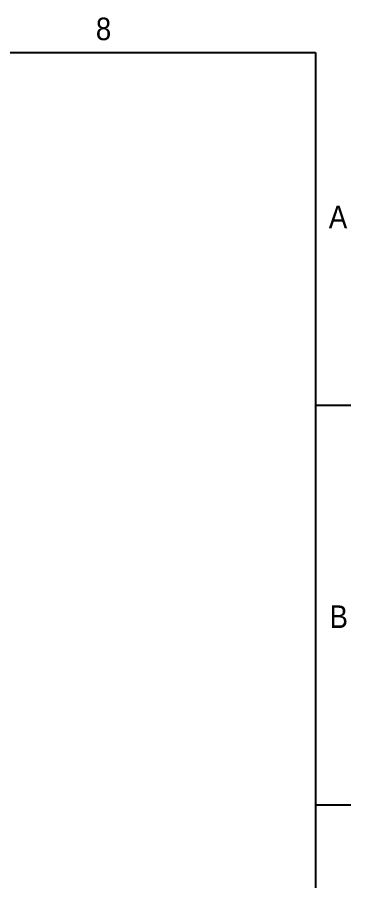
# Model space of a CAD drawing. Header units: millimetres. Extents: x 2 to 1109, y 2 to 430.
# Drawn here: x 512.2 to 557.2, y 313.6 to 430.2 of the extents above; entities that cross this region are included whole.
import ezdxf

# ---------------------------------------------------------------- set-up
doc = ezdxf.new("R2010")
doc.units = ezdxf.units.MM
doc.header["$LTSCALE"] = 0.5
doc.layers.add('注释', color=2, linetype='Continuous')
doc.layers.add('草图直线', color=1, linetype='Continuous')
doc.styles.add('SLDTEXTSTYLE0', font='GOTHIC.TTF', dxfattribs={"width": 0.913})

msp = doc.modelspace()

# ---------------------------------------------------------------- linework, layer by layer
at = {"layer": '草图直线'}
for p, q in [((6.35, 425.45), (552.45, 425.45)), ((552.45, 425.45), (552.45, 6.35)), ((552.45, 377.82), (557.21, 377.82)), ((552.45, 323.85), (557.21, 323.85))]:
    msp.add_line(p, q, dxfattribs=at)

# ---------------------------------------------------------------- texts
at = {"layer": '注释', "char_height": 3.05, "attachment_point": 2, "style": 'SLDTEXTSTYLE0'}
for s, insert in [('8', (523.84, 430.15)), ('A', (555.5, 404.76)), ('B', (555.6, 350.79))]:
    msp.add_mtext(s, dxfattribs=dict(at, insert=insert))

doc.saveas('drawing.dxf')
